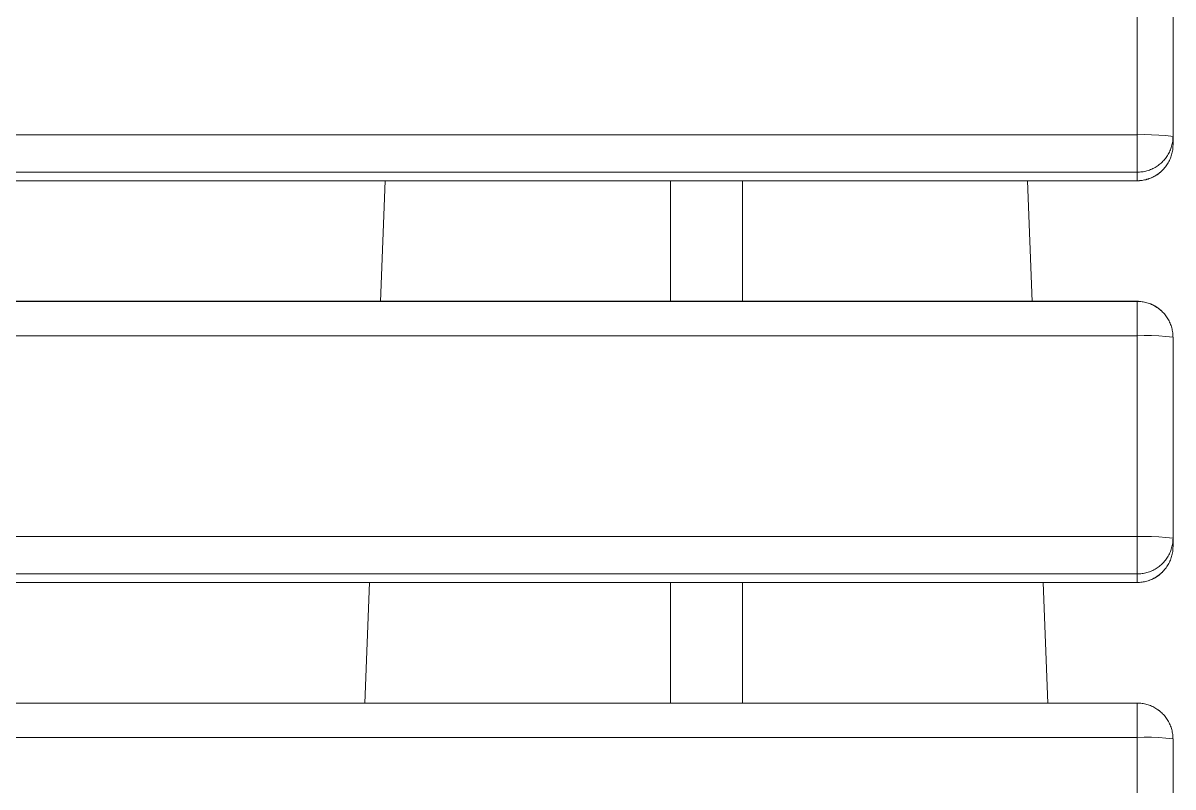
# Model space of a CAD drawing. Header units: millimetres. Extents: x -30 to 4992, y -440 to 3111.
# Drawn here: x 1782.8 to 1943, y 1206.1 to 1312.5 of the extents above; entities that cross this region are included whole.
import ezdxf

# ---------------------------------------------------------------- set-up
doc = ezdxf.new("R2010")
doc.units = ezdxf.units.MM
doc.layers.add('ZANO_R', color=7, linetype='Continuous', lineweight=0)

msp = doc.modelspace()

# ---------------------------------------------------------------- linework, layer by layer
at = {"layer": 'ZANO_R'}
for p, q in [((1938.02, 1296.96), (1938.02, 1324.93)), ((1943.02, 1296.75), (1943.02, 1323.53)), ((148.02, 1296.96), (1938.02, 1296.96)), ((1938.02, 1296.96), (1939.02, 1296.98)), ((1938.02, 1291.75), (1938.02, 1296.96)), ((1939.02, 1296.98), (1940.02, 1296.97)), ((1940.02, 1296.97), (1941.02, 1296.93)), ((1941.02, 1296.93), (1942.02, 1296.85)), ((1942.02, 1296.85), (1943.02, 1296.74)), ((1942.99, 1296.22), (1942.97, 1296.05)), ((1943, 1296.4), (1942.99, 1296.22)), ((1943.01, 1296.57), (1943, 1296.4)), ((1943.02, 1296.74), (1943.01, 1296.57)), ((1943.02, 1296.63), (1943.02, 1295.56)), ((1942.58, 1294.71), (1942.51, 1294.55)), ((1942.65, 1294.87), (1942.58, 1294.71)), ((1942.71, 1295.03), (1942.65, 1294.87)), ((1942.77, 1295.2), (1942.71, 1295.03)), ((1942.82, 1295.37), (1942.77, 1295.2)), ((1942.87, 1295.54), (1942.82, 1295.37)), ((1942.91, 1295.71), (1942.87, 1295.54)), ((1942.94, 1295.88), (1942.91, 1295.71)), ((1942.94, 1294.69), (1942.91, 1294.52)), ((1942.97, 1296.05), (1942.94, 1295.88)), ((1942.97, 1294.87), (1942.94, 1294.69)), ((1942.99, 1295.04), (1942.97, 1294.87)), ((1943, 1295.21), (1942.99, 1295.04)), ((1943.01, 1295.39), (1943, 1295.21)), ((1943.02, 1295.56), (1943.01, 1295.39)), ((1941.36, 1293.03), (1941.23, 1292.92)), ((1941.49, 1293.15), (1941.36, 1293.03)), ((1941.61, 1293.27), (1941.49, 1293.15)), ((1941.73, 1293.4), (1941.61, 1293.27)), ((1941.85, 1293.53), (1941.73, 1293.4)), ((1941.96, 1293.67), (1941.85, 1293.53)), ((1942.06, 1293.81), (1941.96, 1293.67)), ((1942.16, 1293.95), (1942.06, 1293.81)), ((1942.26, 1294.1), (1942.16, 1293.95)), ((1942.35, 1294.25), (1942.26, 1294.1)), ((1942.35, 1293.06), (1942.26, 1292.91)), ((1942.43, 1294.4), (1942.35, 1294.25)), ((1942.43, 1293.22), (1942.35, 1293.06)), ((1942.51, 1294.55), (1942.43, 1294.4)), ((1942.51, 1293.37), (1942.43, 1293.22)), ((1942.58, 1293.53), (1942.51, 1293.37)), ((1942.65, 1293.69), (1942.58, 1293.53)), ((1942.71, 1293.85), (1942.65, 1293.69)), ((1942.77, 1294.02), (1942.71, 1293.85)), ((1942.82, 1294.18), (1942.77, 1294.02)), ((1942.87, 1294.35), (1942.82, 1294.18)), ((1942.91, 1294.52), (1942.87, 1294.35)), ((1938.02, 1291.75), (148.02, 1291.75)), ((1938.02, 1290.57), (1938.02, 1291.75)), ((1938.19, 1291.75), (1938.02, 1291.75)), ((1938.36, 1291.76), (1938.19, 1291.75)), ((1938.54, 1291.78), (1938.36, 1291.76)), ((1938.71, 1291.8), (1938.54, 1291.78)), ((1938.88, 1291.82), (1938.71, 1291.8)), ((1939.06, 1291.86), (1938.88, 1291.82)), ((1939.23, 1291.9), (1939.06, 1291.86)), ((1939.39, 1291.94), (1939.23, 1291.9)), ((1939.56, 1291.99), (1939.39, 1291.94)), ((1939.73, 1292.05), (1939.56, 1291.99)), ((1939.89, 1292.11), (1939.73, 1292.05)), ((1940.05, 1292.18), (1939.89, 1292.11)), ((1940.21, 1292.25), (1940.05, 1292.18)), ((1940.36, 1292.33), (1940.21, 1292.25)), ((1940.52, 1292.42), (1940.36, 1292.33)), ((1940.66, 1292.51), (1940.52, 1292.42)), ((1940.79, 1291.4), (1940.64, 1291.31)), ((1940.81, 1292.6), (1940.66, 1292.51)), ((1940.81, 1291.42), (1940.66, 1291.32)), ((1940.93, 1291.5), (1940.79, 1291.4)), ((1940.95, 1292.7), (1940.81, 1292.6)), ((1940.95, 1291.52), (1940.81, 1291.42)), ((1941.07, 1291.6), (1940.93, 1291.5)), ((1941.09, 1292.81), (1940.95, 1292.7)), ((1941.09, 1291.62), (1940.95, 1291.52)), ((1941.2, 1291.71), (1941.07, 1291.6)), ((1941.23, 1292.92), (1941.09, 1292.81)), ((1941.23, 1291.73), (1941.09, 1291.62)), ((1941.33, 1291.82), (1941.2, 1291.71)), ((1941.36, 1291.85), (1941.23, 1291.73)), ((1941.46, 1291.94), (1941.33, 1291.82)), ((1941.49, 1291.97), (1941.36, 1291.85)), ((1941.61, 1292.09), (1941.49, 1291.97)), ((1941.73, 1292.22), (1941.61, 1292.09)), ((1941.85, 1292.35), (1941.73, 1292.22)), ((1941.96, 1292.49), (1941.85, 1292.35)), ((1942.06, 1292.62), (1941.96, 1292.49)), ((1942.16, 1292.77), (1942.06, 1292.62)), ((1942.26, 1292.91), (1942.16, 1292.77)), ((148.02, 1290.57), (1938.02, 1290.57)), ((1938.02, 1290.56), (148.02, 1290.56)), ((1833.27, 1290.57), (1832.62, 1273.76)), ((1873.02, 1273.76), (1873.02, 1290.57)), ((1883.02, 1273.76), (1883.02, 1290.57)), ((1923.41, 1273.76), (1922.76, 1290.57)), ((1938.02, 1290.56), (1938.02, 1290.57)), ((1938.19, 1290.57), (1938.02, 1290.57)), ((1938.02, 1290.56), (1938.02, 1290.56)), ((1938.02, 1290.56), (1938.02, 1290.56)), ((1938.02, 1290.56), (1938.02, 1290.56)), ((1938.02, 1290.56), (1938.02, 1290.56)), ((1938.02, 1290.56), (1938.02, 1290.56)), ((1938.02, 1290.56), (1938.02, 1290.56)), ((1938.19, 1290.56), (1938.02, 1290.56)), ((1938.36, 1290.58), (1938.19, 1290.57)), ((1938.36, 1290.57), (1938.19, 1290.56)), ((1938.54, 1290.59), (1938.36, 1290.58)), ((1938.53, 1290.59), (1938.36, 1290.57)), ((1938.7, 1290.61), (1938.53, 1290.59)), ((1938.71, 1290.61), (1938.54, 1290.59)), ((1938.88, 1290.64), (1938.7, 1290.61)), ((1938.88, 1290.64), (1938.71, 1290.61)), ((1939.06, 1290.67), (1938.88, 1290.64)), ((1939.04, 1290.67), (1938.88, 1290.64)), ((1939.21, 1290.71), (1939.04, 1290.67)), ((1939.23, 1290.71), (1939.06, 1290.67)), ((1939.38, 1290.75), (1939.21, 1290.71)), ((1939.39, 1290.76), (1939.23, 1290.71)), ((1939.55, 1290.8), (1939.38, 1290.75)), ((1939.56, 1290.81), (1939.39, 1290.76)), ((1939.71, 1290.86), (1939.55, 1290.8)), ((1939.73, 1290.87), (1939.56, 1290.81)), ((1939.87, 1290.92), (1939.71, 1290.86)), ((1939.89, 1290.93), (1939.73, 1290.87)), ((1940.03, 1290.99), (1939.87, 1290.92)), ((1940.05, 1291), (1939.89, 1290.93)), ((1940.19, 1291.06), (1940.03, 1290.99)), ((1940.21, 1291.07), (1940.05, 1291)), ((1940.34, 1291.14), (1940.19, 1291.06)), ((1940.36, 1291.15), (1940.21, 1291.07)), ((1940.49, 1291.22), (1940.34, 1291.14)), ((1940.52, 1291.23), (1940.36, 1291.15)), ((1940.64, 1291.31), (1940.49, 1291.22)), ((1940.66, 1291.32), (1940.52, 1291.23)), ((148.02, 1273.77), (1938.02, 1273.77)), ((148.02, 1273.76), (1938.02, 1273.76)), ((1938.02, 1268.98), (1938.02, 1273.77)), ((1938.02, 1273.77), (1938.19, 1273.77)), ((1938.02, 1273.76), (1938.19, 1273.76)), ((1938.19, 1273.77), (1938.36, 1273.76)), ((1938.19, 1273.76), (1938.36, 1273.75)), ((1938.36, 1273.76), (1938.53, 1273.74)), ((1938.36, 1273.75), (1938.53, 1273.74)), ((1938.53, 1273.74), (1938.7, 1273.72)), ((1938.53, 1273.74), (1938.7, 1273.72)), ((1938.7, 1273.72), (1938.87, 1273.69)), ((1938.7, 1273.72), (1938.87, 1273.7)), ((1938.87, 1273.7), (1939.04, 1273.66)), ((1938.87, 1273.69), (1939.04, 1273.66)), ((1939.04, 1273.66), (1939.21, 1273.62)), ((1939.04, 1273.66), (1939.21, 1273.62)), ((1939.21, 1273.62), (1939.38, 1273.58)), ((1939.21, 1273.62), (1939.38, 1273.58)), ((1939.38, 1273.58), (1939.54, 1273.53)), ((1939.38, 1273.58), (1939.54, 1273.53)), ((1939.54, 1273.53), (1939.71, 1273.47)), ((1939.54, 1273.53), (1939.7, 1273.48)), ((1939.7, 1273.48), (1939.86, 1273.42)), ((1939.71, 1273.47), (1939.87, 1273.41)), ((1939.86, 1273.42), (1940.02, 1273.35)), ((1939.87, 1273.41), (1940.03, 1273.34)), ((1940.02, 1273.35), (1940.18, 1273.28)), ((1940.03, 1273.34), (1940.19, 1273.27)), ((1940.18, 1273.28), (1940.33, 1273.2)), ((1940.19, 1273.27), (1940.34, 1273.19)), ((1940.33, 1273.2), (1940.48, 1273.12)), ((1940.34, 1273.19), (1940.49, 1273.11)), ((1940.48, 1273.12), (1940.63, 1273.03)), ((1940.49, 1273.11), (1940.64, 1273.02)), ((1940.63, 1273.03), (1940.78, 1272.94)), ((1940.64, 1273.02), (1940.78, 1272.93)), ((1940.78, 1272.94), (1940.92, 1272.84)), ((1940.78, 1272.93), (1940.93, 1272.83)), ((1940.92, 1272.84), (1941.06, 1272.74)), ((1940.93, 1272.83), (1941.07, 1272.73)), ((1941.06, 1272.74), (1941.19, 1272.63)), ((1941.07, 1272.73), (1941.2, 1272.62)), ((1941.19, 1272.63), (1941.32, 1272.52)), ((1941.2, 1272.62), (1941.33, 1272.51)), ((1941.32, 1272.52), (1941.45, 1272.4)), ((1941.33, 1272.51), (1941.46, 1272.39)), ((1941.45, 1272.4), (1941.57, 1272.28)), ((1941.57, 1272.28), (1941.69, 1272.16)), ((1941.69, 1272.16), (1941.81, 1272.03)), ((1941.81, 1272.03), (1941.92, 1271.9)), ((1941.92, 1271.9), (1942.02, 1271.76)), ((1942.02, 1271.76), (1942.12, 1271.62)), ((1942.12, 1271.62), (1942.22, 1271.48)), ((1942.22, 1271.48), (1942.31, 1271.33)), ((1942.31, 1271.33), (1942.39, 1271.18)), ((1942.39, 1271.18), (1942.47, 1271.03)), ((1942.47, 1271.03), (1942.55, 1270.88)), ((1942.55, 1270.88), (1942.62, 1270.72)), ((1942.62, 1270.72), (1942.68, 1270.56)), ((1942.68, 1270.56), (1942.74, 1270.4)), ((1938.02, 1268.98), (148.02, 1268.98)), ((1938.02, 1268.98), (1939.02, 1269.01)), ((1938.02, 1241.01), (1938.02, 1268.98)), ((1939.02, 1269.01), (1940.02, 1269)), ((1940.02, 1269), (1941.02, 1268.95)), ((1941.02, 1268.95), (1942.02, 1268.88)), ((1942.74, 1270.4), (1942.8, 1270.23)), ((1942.8, 1270.23), (1942.84, 1270.07)), ((1942.84, 1270.07), (1942.89, 1269.9)), ((1942.89, 1269.9), (1942.92, 1269.73)), ((1942.92, 1269.73), (1942.95, 1269.56)), ((1942.95, 1269.56), (1942.98, 1269.39)), ((1942.98, 1269.39), (1943, 1269.22)), ((1943, 1269.22), (1943.01, 1269.05)), ((1943.01, 1269.05), (1943.01, 1268.88)), ((1942.02, 1268.88), (1943.02, 1268.77)), ((1943.01, 1268.88), (1943.02, 1268.77)), ((1943.02, 1268.77), (1943.02, 1267.58)), ((1943.02, 1240.8), (1943.02, 1267.58)), ((148.02, 1241.01), (1938.02, 1241.01)), ((1938.02, 1241.01), (1939.02, 1241.03)), ((1938.02, 1235.8), (1938.02, 1241.01)), ((1939.02, 1241.03), (1940.02, 1241.02)), ((1940.02, 1241.02), (1941.02, 1240.98)), ((1941.02, 1240.98), (1942.02, 1240.9)), ((1942.02, 1240.9), (1943.02, 1240.79)), ((1942.99, 1240.27), (1942.97, 1240.1)), ((1943, 1240.45), (1942.99, 1240.27)), ((1943.01, 1240.62), (1943, 1240.45)), ((1943.02, 1240.79), (1943.01, 1240.62)), ((1943.02, 1240.68), (1943.02, 1239.61)), ((1942.51, 1238.6), (1942.43, 1238.45)), ((1942.58, 1238.76), (1942.51, 1238.6)), ((1942.65, 1238.92), (1942.58, 1238.76)), ((1942.71, 1239.08), (1942.65, 1238.92)), ((1942.77, 1239.25), (1942.71, 1239.08)), ((1942.82, 1239.42), (1942.77, 1239.25)), ((1942.87, 1239.59), (1942.82, 1239.42)), ((1942.91, 1239.75), (1942.87, 1239.59)), ((1942.91, 1238.57), (1942.87, 1238.4)), ((1942.94, 1239.93), (1942.91, 1239.75)), ((1942.94, 1238.74), (1942.91, 1238.57)), ((1942.97, 1240.1), (1942.94, 1239.93)), ((1942.97, 1238.92), (1942.94, 1238.74)), ((1942.99, 1239.09), (1942.97, 1238.92)), ((1943, 1239.26), (1942.99, 1239.09)), ((1943.01, 1239.44), (1943, 1239.26)), ((1943.02, 1239.61), (1943.01, 1239.44)), ((1941.23, 1236.97), (1941.09, 1236.86)), ((1941.36, 1237.08), (1941.23, 1236.97)), ((1941.49, 1237.2), (1941.36, 1237.08)), ((1941.61, 1237.32), (1941.49, 1237.2)), ((1941.73, 1237.45), (1941.61, 1237.32)), ((1941.85, 1237.58), (1941.73, 1237.45)), ((1941.96, 1237.72), (1941.85, 1237.58)), ((1942.06, 1237.86), (1941.96, 1237.72)), ((1942.16, 1238), (1942.06, 1237.86)), ((1942.26, 1238.15), (1942.16, 1238)), ((1942.26, 1236.96), (1942.16, 1236.82)), ((1942.35, 1238.3), (1942.26, 1238.15)), ((1942.35, 1237.11), (1942.26, 1236.96)), ((1942.43, 1238.45), (1942.35, 1238.3)), ((1942.43, 1237.27), (1942.35, 1237.11)), ((1942.51, 1237.42), (1942.43, 1237.27)), ((1942.58, 1237.58), (1942.51, 1237.42)), ((1942.65, 1237.74), (1942.58, 1237.58)), ((1942.71, 1237.9), (1942.65, 1237.74)), ((1942.77, 1238.07), (1942.71, 1237.9)), ((1942.82, 1238.23), (1942.77, 1238.07)), ((1942.87, 1238.4), (1942.82, 1238.23)), ((1938.02, 1235.8), (148.02, 1235.8)), ((1938.02, 1234.62), (1938.02, 1235.8)), ((1938.19, 1235.8), (1938.02, 1235.8)), ((1938.36, 1235.81), (1938.19, 1235.8)), ((1938.54, 1235.83), (1938.36, 1235.81)), ((1938.71, 1235.85), (1938.54, 1235.83)), ((1938.88, 1235.87), (1938.71, 1235.85)), ((1939.06, 1235.91), (1938.88, 1235.87)), ((1939.23, 1235.95), (1939.06, 1235.91)), ((1939.39, 1235.99), (1939.23, 1235.95)), ((1939.56, 1236.04), (1939.39, 1235.99)), ((1939.73, 1236.1), (1939.56, 1236.04)), ((1939.89, 1236.16), (1939.73, 1236.1)), ((1940.05, 1236.23), (1939.89, 1236.16)), ((1940.21, 1236.3), (1940.05, 1236.23)), ((1940.36, 1236.38), (1940.21, 1236.3)), ((1940.52, 1236.47), (1940.36, 1236.38)), ((1940.64, 1235.36), (1940.49, 1235.27)), ((1940.66, 1236.56), (1940.52, 1236.47)), ((1940.66, 1235.37), (1940.52, 1235.28)), ((1940.79, 1235.45), (1940.64, 1235.36)), ((1940.81, 1236.65), (1940.66, 1236.56)), ((1940.81, 1235.47), (1940.66, 1235.37)), ((1940.93, 1235.55), (1940.79, 1235.45)), ((1940.95, 1236.75), (1940.81, 1236.65)), ((1940.95, 1235.57), (1940.81, 1235.47)), ((1941.07, 1235.65), (1940.93, 1235.55)), ((1941.09, 1236.86), (1940.95, 1236.75)), ((1941.09, 1235.67), (1940.95, 1235.57)), ((1941.2, 1235.76), (1941.07, 1235.65)), ((1941.23, 1235.78), (1941.09, 1235.67)), ((1941.33, 1235.87), (1941.2, 1235.76)), ((1941.36, 1235.9), (1941.23, 1235.78)), ((1941.46, 1235.99), (1941.33, 1235.87)), ((1941.49, 1236.02), (1941.36, 1235.9)), ((1941.61, 1236.14), (1941.49, 1236.02)), ((1941.73, 1236.27), (1941.61, 1236.14)), ((1941.85, 1236.4), (1941.73, 1236.27)), ((1941.96, 1236.54), (1941.85, 1236.4)), ((1942.06, 1236.67), (1941.96, 1236.54)), ((1942.16, 1236.82), (1942.06, 1236.67)), ((148.02, 1234.62), (1938.02, 1234.62)), ((1938.02, 1234.61), (148.02, 1234.61)), ((1831.09, 1234.62), (1830.44, 1217.81)), ((1873.02, 1217.81), (1873.02, 1234.62)), ((1883.02, 1217.81), (1883.02, 1234.62)), ((1925.6, 1217.81), (1924.94, 1234.62)), ((1938.02, 1234.61), (1938.02, 1234.62)), ((1938.19, 1234.62), (1938.02, 1234.62)), ((1938.02, 1234.61), (1938.02, 1234.61)), ((1938.02, 1234.61), (1938.02, 1234.61)), ((1938.02, 1234.61), (1938.02, 1234.61)), ((1938.02, 1234.61), (1938.02, 1234.61)), ((1938.02, 1234.61), (1938.02, 1234.61)), ((1938.02, 1234.61), (1938.02, 1234.61)), ((1938.19, 1234.61), (1938.02, 1234.61)), ((1938.36, 1234.63), (1938.19, 1234.62)), ((1938.36, 1234.62), (1938.19, 1234.61)), ((1938.54, 1234.64), (1938.36, 1234.63)), ((1938.53, 1234.64), (1938.36, 1234.62)), ((1938.7, 1234.66), (1938.53, 1234.64)), ((1938.71, 1234.66), (1938.54, 1234.64)), ((1938.88, 1234.69), (1938.7, 1234.66)), ((1938.88, 1234.69), (1938.71, 1234.66)), ((1939.06, 1234.72), (1938.88, 1234.69)), ((1939.04, 1234.72), (1938.88, 1234.69)), ((1939.21, 1234.76), (1939.04, 1234.72)), ((1939.23, 1234.76), (1939.06, 1234.72)), ((1939.38, 1234.8), (1939.21, 1234.76)), ((1939.39, 1234.81), (1939.23, 1234.76)), ((1939.55, 1234.85), (1939.38, 1234.8)), ((1939.56, 1234.86), (1939.39, 1234.81)), ((1939.71, 1234.91), (1939.55, 1234.85)), ((1939.73, 1234.92), (1939.56, 1234.86)), ((1939.87, 1234.97), (1939.71, 1234.91)), ((1939.89, 1234.98), (1939.73, 1234.92)), ((1940.03, 1235.04), (1939.87, 1234.97)), ((1940.05, 1235.05), (1939.89, 1234.98)), ((1940.19, 1235.11), (1940.03, 1235.04)), ((1940.21, 1235.12), (1940.05, 1235.05)), ((1940.34, 1235.19), (1940.19, 1235.11)), ((1940.36, 1235.2), (1940.21, 1235.12)), ((1940.49, 1235.27), (1940.34, 1235.19)), ((1940.52, 1235.28), (1940.36, 1235.2)), ((148.02, 1217.82), (1938.02, 1217.82)), ((148.02, 1217.81), (1938.02, 1217.81)), ((1938.02, 1213.03), (1938.02, 1217.82)), ((1938.02, 1217.82), (1938.19, 1217.82)), ((1938.02, 1217.81), (1938.19, 1217.81)), ((1938.19, 1217.82), (1938.36, 1217.81)), ((1938.19, 1217.81), (1938.36, 1217.8)), ((1938.36, 1217.81), (1938.53, 1217.79)), ((1938.36, 1217.8), (1938.53, 1217.79)), ((1938.53, 1217.79), (1938.7, 1217.77)), ((1938.53, 1217.79), (1938.7, 1217.77)), ((1938.7, 1217.77), (1938.87, 1217.74)), ((1938.7, 1217.77), (1938.87, 1217.75)), ((1938.87, 1217.75), (1939.04, 1217.71)), ((1938.87, 1217.74), (1939.04, 1217.71)), ((1939.04, 1217.71), (1939.21, 1217.67)), ((1939.04, 1217.71), (1939.21, 1217.67)), ((1939.21, 1217.67), (1939.38, 1217.63)), ((1939.21, 1217.67), (1939.38, 1217.63)), ((1939.38, 1217.63), (1939.54, 1217.58)), ((1939.38, 1217.63), (1939.54, 1217.58)), ((1939.54, 1217.58), (1939.71, 1217.52)), ((1939.54, 1217.58), (1939.7, 1217.53)), ((1939.7, 1217.53), (1939.86, 1217.47)), ((1939.71, 1217.52), (1939.87, 1217.46)), ((1939.86, 1217.47), (1940.02, 1217.4)), ((1939.87, 1217.46), (1940.03, 1217.39)), ((1940.02, 1217.4), (1940.18, 1217.33)), ((1940.03, 1217.39), (1940.19, 1217.32)), ((1940.18, 1217.33), (1940.33, 1217.25)), ((1940.19, 1217.32), (1940.34, 1217.24)), ((1940.33, 1217.25), (1940.48, 1217.17)), ((1940.34, 1217.24), (1940.49, 1217.16)), ((1940.48, 1217.17), (1940.63, 1217.08)), ((1940.49, 1217.16), (1940.64, 1217.07)), ((1940.63, 1217.08), (1940.78, 1216.99)), ((1940.64, 1217.07), (1940.78, 1216.98)), ((1940.78, 1216.99), (1940.92, 1216.89)), ((1940.78, 1216.98), (1940.93, 1216.88)), ((1940.92, 1216.89), (1941.06, 1216.79)), ((1940.93, 1216.88), (1941.07, 1216.78)), ((1941.06, 1216.79), (1941.19, 1216.68)), ((1941.07, 1216.78), (1941.2, 1216.67)), ((1941.19, 1216.68), (1941.32, 1216.57)), ((1941.2, 1216.67), (1941.33, 1216.56)), ((1941.32, 1216.57), (1941.45, 1216.45)), ((1941.33, 1216.56), (1941.46, 1216.44)), ((1941.45, 1216.45), (1941.57, 1216.33)), ((1941.57, 1216.33), (1941.69, 1216.21)), ((1941.69, 1216.21), (1941.81, 1216.08)), ((1941.81, 1216.08), (1941.92, 1215.95)), ((1941.92, 1215.95), (1942.02, 1215.81)), ((1942.02, 1215.81), (1942.12, 1215.67)), ((1942.12, 1215.67), (1942.22, 1215.53)), ((1942.22, 1215.53), (1942.31, 1215.38)), ((1942.31, 1215.38), (1942.39, 1215.23)), ((1942.39, 1215.23), (1942.47, 1215.08)), ((1942.47, 1215.08), (1942.55, 1214.93)), ((1942.55, 1214.93), (1942.62, 1214.77)), ((1942.62, 1214.77), (1942.68, 1214.61)), ((1942.68, 1214.61), (1942.74, 1214.45)), ((1938.02, 1213.03), (148.02, 1213.03)), ((1938.02, 1213.03), (1939.02, 1213.06)), ((1938.02, 1185.06), (1938.02, 1213.03)), ((1939.02, 1213.06), (1940.02, 1213.05)), ((1940.02, 1213.05), (1941.02, 1213)), ((1941.02, 1213), (1942.02, 1212.93)), ((1942.02, 1212.93), (1943.02, 1212.82)), ((1942.74, 1214.45), (1942.8, 1214.28)), ((1942.8, 1214.28), (1942.84, 1214.12)), ((1942.84, 1214.12), (1942.89, 1213.95)), ((1942.89, 1213.95), (1942.92, 1213.78)), ((1942.92, 1213.78), (1942.95, 1213.61)), ((1942.95, 1213.61), (1942.98, 1213.44)), ((1942.98, 1213.44), (1943, 1213.27)), ((1943, 1213.27), (1943.01, 1213.1)), ((1943.01, 1213.1), (1943.01, 1212.93)), ((1943.01, 1212.93), (1943.02, 1212.82)), ((1943.02, 1212.82), (1943.02, 1211.63)), ((1943.02, 1184.85), (1943.02, 1211.63))]:
    msp.add_line(p, q, dxfattribs=at)

doc.saveas('drawing.dxf')
